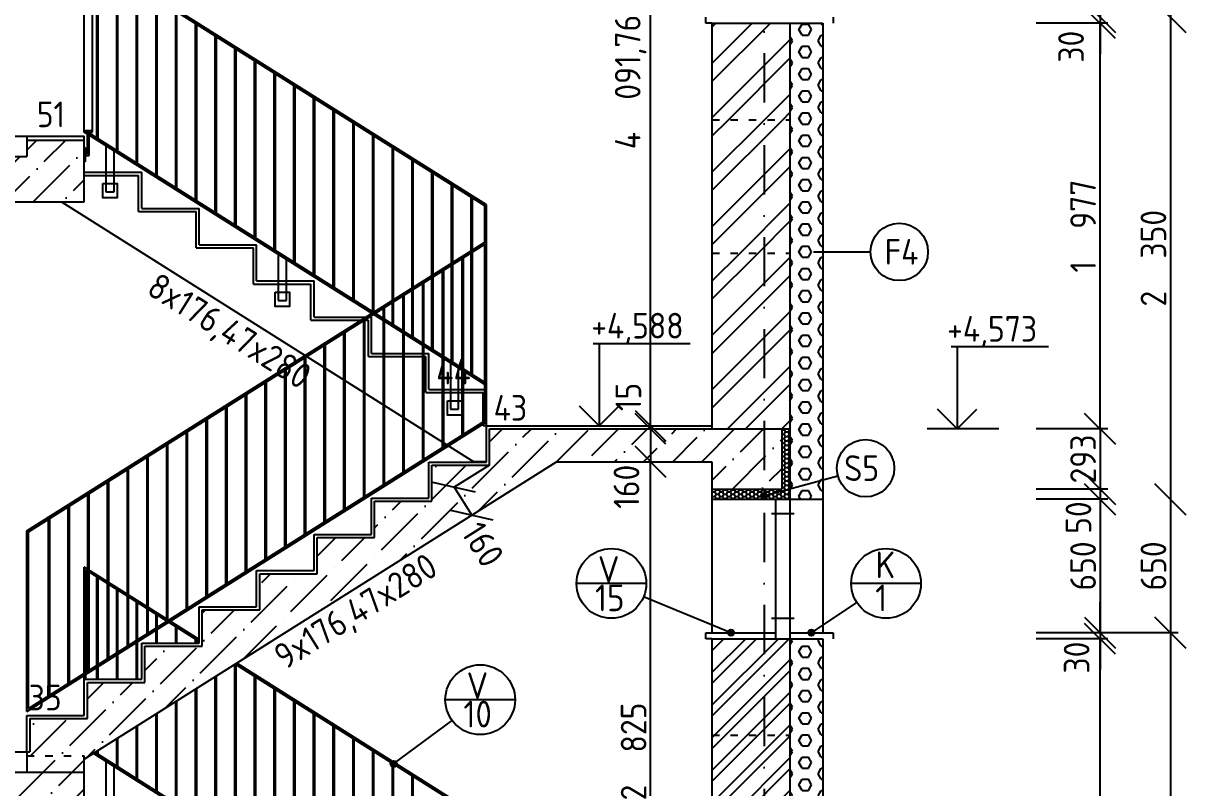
# Model space of a CAD drawing. Extents: x 3792242 to 5145247, y -1546315 to -1031918.
# Drawn here: x 3945978 to 3951645, y -1498936 to -1495210 of the extents above; entities that cross this region are included whole.
import ezdxf

# ---------------------------------------------------------------- set-up
doc = ezdxf.new("R2010")
doc.units = 0
doc.header["$MEASUREMENT"] = 0
doc.linetypes.add('ACAD_ISO03W100', pattern=[30, 12, -18])
doc.linetypes.add('BODKOCIARKOVANA_3', pattern=[5.6, 3, -1.3, 0, -1.3])
doc.layers.get('0').update_dxf_attribs({"linetype": 'CONTINUOUS'})
doc.layers.get('Defpoints').update_dxf_attribs({"color": 61, "linetype": 'CONTINUOUS'})
for name, color, linetype in [('KÓTY', 4, 'CONTINUOUS'), ('MÚRY', 1, 'CONTINUOUS'), ('OKNÁ', 143, 'CONTINUOUS'), ('osi', 253, 'CONTINUOUS'), ('POZEMOK', 7, 'CONTINUOUS'), ('TENKÁ', 7, 'CONTINUOUS'), ('ŠRAFY', 82, 'CONTINUOUS'), ('šrafy-múry', 8, 'CONTINUOUS')]:
    doc.layers.add(name, color=color, linetype=linetype)
doc.styles.add('STYLE1', font='isocp.shx')
doc.dimstyles.new('STANDARD-50', dxfattribs={"dimtxt": 125, "dimasz": 150, "dimexe": 10, "dimexo": 200, "dimgap": 20, "dimtad": 1, "dimdsep": 46, "dimlunit": 6, "dimtxsty": 'STYLE1', "dimblk1": 'OBLIQUE', "dimblk2": 'OBLIQUE', "dimsah": 1, "dimcen": 2.5, "dimse1": 1, "dimse2": 1, "dimadec": 0, "dimazin": 0, "dimtfac": 1, "dimtmove": 1, "dimatfit": 3, "dimldrblk": 'OBLIQUE', "dimfxl": 1, "dimtolj": 1, "dimtzin": 0, "dimarcsym": 0})
pattern_1 = [(45, (-32461.5, -394519.38), (-132.5825215, 132.5825215), []), (45, (-32373.11, -394519.38), (-132.5825215, 132.5825215), [])]
pattern_2 = [(45, (0, 7000), (53.0330086, 194.4543648), [250, -50, 0, -50])]
pattern_3 = [(0, (-512070, 16000), (0, 54.12658774), [31.25, -62.5]), (120, (-512070, 16000), (-46.875, -27.06329387), [31.25, -62.5]), (60, (-512038.75, 16000), (-46.875, 27.06329387), [31.25, -62.5])]

# ---------------------------------------------------------------- blocks, each defined once
blk = doc.blocks.new('_OBLIQUE')
at = {"color": 0, "linetype": 'ByBlock'}
blk.add_line((-0.5, -0.5), (0.5, 0.5), dxfattribs=at)
blk = doc.blocks.new('*D31782')
at = {"layer": 'Defpoints', "color": 0}
for p in [(3949035.5, -1497347), (3949335, -1497347), (3949335, -1500172)]:
    blk.add_point(p, dxfattribs=at)
at = {"layer": 'KÓTY', "color": 0, "lineweight": -2, "ltscale": 0.25}
blk.add_line((3949035.5, -1500172), (3949035.5, -1497347), dxfattribs=at)
at = {"layer": 'KÓTY', "color": 0, "linetype": 'ByBlock', "lineweight": -2, "xscale": 150, "yscale": 150, "zscale": 150}
for p, rotation in [((3949035.5, -1497347), 90), ((3949035.5, -1500172), 270)]:
    blk.add_blockref('_OBLIQUE', p, dxfattribs=dict(at, rotation=rotation))
at = {"layer": 'KÓTY', "color": 0, "insert": (3948953, -1498759.5), "char_height": 125, "attachment_point": 5, "rotation": 90, "style": 'STYLE1'}
blk.add_mtext('\\A1;2ﾠ825', dxfattribs=at)
blk = doc.blocks.new('*D31783')
at = {"layer": 'Defpoints', "color": 0}
for p in [(3949335, -1497187.035), (3949035.5, -1497347.035), (3949335, -1497347.035)]:
    blk.add_point(p, dxfattribs=at)
at = {"layer": 'KÓTY', "color": 0, "lineweight": -2, "ltscale": 0.25}
blk.add_line((3949035.5, -1497187.035), (3949035.5, -1497347.035), dxfattribs=at)
at = {"layer": 'KÓTY', "color": 0, "linetype": 'ByBlock', "lineweight": -2, "xscale": 150, "yscale": 150, "zscale": 150}
for p, rotation in [((3949035.5, -1497187.035), 90), ((3949035.5, -1497347.035), 270)]:
    blk.add_blockref('_OBLIQUE', p, dxfattribs=dict(at, rotation=rotation))
at = {"layer": 'KÓTY', "color": 0, "insert": (3948918, -1497469), "char_height": 125, "attachment_point": 5, "rotation": 90, "style": 'STYLE1'}
blk.add_mtext('\\A1;160', dxfattribs=at)
blk = doc.blocks.new('*D31784')
at = {"layer": 'Defpoints', "color": 0}
for p in [(3949035.5, -1497172.035), (3949335, -1497172.035), (3949335, -1497187.035)]:
    blk.add_point(p, dxfattribs=at)
at = {"layer": 'KÓTY', "color": 0, "lineweight": -2, "ltscale": 0.25}
for p, q in [((3949035.5, -1497172.035), (3949035.5, -1497022.035)), ((3949035.5, -1497187.035), (3949035.5, -1497172.035)), ((3949035.5, -1497187.035), (3949035.5, -1497337.035))]:
    blk.add_line(p, q, dxfattribs=at)
at = {"layer": 'KÓTY', "color": 0, "linetype": 'ByBlock', "lineweight": -2, "xscale": 150, "yscale": 150, "zscale": 150}
for p, rotation in [((3949035.5, -1497172.035), 270), ((3949035.5, -1497187.035), 90)]:
    blk.add_blockref('_OBLIQUE', p, dxfattribs=dict(at, rotation=rotation))
at = {"layer": 'KÓTY', "color": 0, "insert": (3948927.5, -1497031.5), "char_height": 125, "attachment_point": 5, "rotation": 90, "style": 'STYLE1'}
blk.add_mtext('\\A1;15', dxfattribs=at)
blk = doc.blocks.new('*D31786')
at = {"layer": 'Defpoints', "color": 0}
for p in [(3949035.5, -1493080.3), (3949335, -1493080.3), (3949335, -1497172)]:
    blk.add_point(p, dxfattribs=at)
at = {"layer": 'KÓTY', "color": 0, "lineweight": -2, "ltscale": 0.25}
blk.add_line((3949035.5, -1497172), (3949035.5, -1493080.3), dxfattribs=at)
at = {"layer": 'KÓTY', "color": 0, "linetype": 'ByBlock', "lineweight": -2, "xscale": 150, "yscale": 150, "zscale": 150}
for p, rotation in [((3949035.5, -1493080.3), 90), ((3949035.5, -1497172), 270)]:
    blk.add_blockref('_OBLIQUE', p, dxfattribs=dict(at, rotation=rotation))
at = {"layer": 'KÓTY', "color": 0, "insert": (3948938.7, -1495496.5), "char_height": 125, "attachment_point": 5, "rotation": 90, "style": 'STYLE1'}
blk.add_mtext('\\A1;4ﾠ091,76', dxfattribs=at)
blk = doc.blocks.new('*D49309')
at = {"layer": 'Defpoints', "color": 0}
for p in [(3949715, -1494530.3), (3949715, -1495180.3), (3951226.5, -1495180.3)]:
    blk.add_point(p, dxfattribs=at)
at = {"layer": 'KÓTY', "color": 0, "lineweight": -2, "ltscale": 0.25}
blk.add_line((3951226.5, -1494530.3), (3951226.5, -1495180.3), dxfattribs=at)
at = {"layer": 'KÓTY', "color": 0, "linetype": 'ByBlock', "lineweight": -2, "xscale": 150, "yscale": 150, "zscale": 150}
for p, rotation in [((3951226.5, -1494530.3), 90), ((3951226.5, -1495180.3), 270)]:
    blk.add_blockref('_OBLIQUE', p, dxfattribs=dict(at, rotation=rotation))
at = {"layer": 'KÓTY', "color": 0, "insert": (3951144, -1494855.3), "char_height": 125, "attachment_point": 5, "rotation": 90, "style": 'STYLE1'}
blk.add_mtext('\\A1;650', dxfattribs=at)
blk = doc.blocks.new('*D49310')
at = {"layer": 'Defpoints', "color": 0}
for p in [(3949715, -1495180.3), (3949715, -1495210.3), (3951226.5, -1495210.3)]:
    blk.add_point(p, dxfattribs=at)
at = {"layer": 'KÓTY', "color": 0, "lineweight": -2, "ltscale": 0.25}
for p, q in [((3951226.5, -1495180.3), (3951226.5, -1495030.3)), ((3951226.5, -1495180.3), (3951226.5, -1495210.3)), ((3951226.5, -1495210.3), (3951226.5, -1495360.3))]:
    blk.add_line(p, q, dxfattribs=at)
at = {"layer": 'KÓTY', "color": 0, "linetype": 'ByBlock', "lineweight": -2, "xscale": 150, "yscale": 150, "zscale": 150}
for p, rotation in [((3951226.5, -1495180.3), 270), ((3951226.5, -1495210.3), 90)]:
    blk.add_blockref('_OBLIQUE', p, dxfattribs=dict(at, rotation=rotation))
at = {"layer": 'KÓTY', "color": 0, "insert": (3951085.5, -1495324.5), "char_height": 125, "attachment_point": 5, "rotation": 90, "style": 'STYLE1'}
blk.add_mtext('\\A1;30', dxfattribs=at)
blk = doc.blocks.new('*D49313')
at = {"layer": 'Defpoints', "color": 0}
for p in [(3949675, -1497480.3), (3949715, -1497530.3), (3951226.5, -1497530.3)]:
    blk.add_point(p, dxfattribs=at)
at = {"layer": 'KÓTY', "color": 0, "lineweight": -2, "ltscale": 0.25}
blk.add_line((3951226.5, -1497480.3), (3951226.5, -1497530.3), dxfattribs=at)
at = {"layer": 'KÓTY', "color": 0, "linetype": 'ByBlock', "lineweight": -2, "xscale": 150, "yscale": 150, "zscale": 150}
for p, rotation in [((3951226.5, -1497480.3), 90), ((3951226.5, -1497530.3), 270)]:
    blk.add_blockref('_OBLIQUE', p, dxfattribs=dict(at, rotation=rotation))
at = {"layer": 'KÓTY', "color": 0, "insert": (3951121.5, -1497619.5), "char_height": 125, "attachment_point": 5, "rotation": 90, "style": 'STYLE1'}
blk.add_mtext('\\A1;50', dxfattribs=at)
blk = doc.blocks.new('*D49314')
at = {"layer": 'Defpoints', "color": 0}
for p in [(3949715, -1497530.3), (3949645, -1498180.3), (3951226.5, -1498180.3)]:
    blk.add_point(p, dxfattribs=at)
at = {"layer": 'KÓTY', "color": 0, "lineweight": -2, "ltscale": 0.25}
blk.add_line((3951226.5, -1497530.3), (3951226.5, -1498180.3), dxfattribs=at)
at = {"layer": 'KÓTY', "color": 0, "linetype": 'ByBlock', "lineweight": -2, "xscale": 150, "yscale": 150, "zscale": 150}
for p, rotation in [((3951226.5, -1497530.3), 90), ((3951226.5, -1498180.3), 270)]:
    blk.add_blockref('_OBLIQUE', p, dxfattribs=dict(at, rotation=rotation))
at = {"layer": 'KÓTY', "color": 0, "insert": (3951144, -1497855.3), "char_height": 125, "attachment_point": 5, "rotation": 90, "style": 'STYLE1'}
blk.add_mtext('\\A1;650', dxfattribs=at)
blk = doc.blocks.new('*D49315')
at = {"layer": 'Defpoints', "color": 0}
for p in [(3949645, -1498180.3), (3949645, -1498210.3), (3951226.5, -1498210.3)]:
    blk.add_point(p, dxfattribs=at)
at = {"layer": 'KÓTY', "color": 0, "lineweight": -2, "ltscale": 0.25}
for p, q in [((3951226.5, -1498180.3), (3951226.5, -1498030.3)), ((3951226.5, -1498180.3), (3951226.5, -1498210.3)), ((3951226.5, -1498210.3), (3951226.5, -1498360.3))]:
    blk.add_line(p, q, dxfattribs=at)
at = {"layer": 'KÓTY', "color": 0, "linetype": 'ByBlock', "lineweight": -2, "xscale": 150, "yscale": 150, "zscale": 150}
for p, rotation in [((3951226.5, -1498180.3), 270), ((3951226.5, -1498210.3), 90)]:
    blk.add_blockref('_OBLIQUE', p, dxfattribs=dict(at, rotation=rotation))
at = {"layer": 'KÓTY', "color": 0, "insert": (3951112.5, -1498301.5), "char_height": 125, "attachment_point": 5, "rotation": 90, "style": 'STYLE1'}
blk.add_mtext('\\A1;30', dxfattribs=at)
blk = doc.blocks.new('*D49323')
at = {"layer": 'Defpoints', "color": 0}
for p in [(3949875, -1494530.3), (3949875, -1495180.3), (3951569.5, -1495180.3)]:
    blk.add_point(p, dxfattribs=at)
at = {"layer": 'KÓTY', "color": 0, "lineweight": -2, "ltscale": 0.25}
blk.add_line((3951569.5, -1494530.3), (3951569.5, -1495180.3), dxfattribs=at)
at = {"layer": 'KÓTY', "color": 0, "linetype": 'ByBlock', "lineweight": -2, "xscale": 150, "yscale": 150, "zscale": 150}
for p, rotation in [((3951569.5, -1494530.3), 90), ((3951569.5, -1495180.3), 270)]:
    blk.add_blockref('_OBLIQUE', p, dxfattribs=dict(at, rotation=rotation))
at = {"layer": 'KÓTY', "color": 0, "insert": (3951487, -1494855.3), "char_height": 125, "attachment_point": 5, "rotation": 90, "style": 'STYLE1'}
blk.add_mtext('\\A1;650', dxfattribs=at)
blk = doc.blocks.new('*D49324')
at = {"layer": 'Defpoints', "color": 0}
for p in [(3949875, -1495180.3), (3949875, -1497530.3), (3951569.5, -1497530.3)]:
    blk.add_point(p, dxfattribs=at)
at = {"layer": 'KÓTY', "color": 0, "lineweight": -2, "ltscale": 0.25}
blk.add_line((3951569.5, -1495180.3), (3951569.5, -1497530.3), dxfattribs=at)
at = {"layer": 'KÓTY', "color": 0, "linetype": 'ByBlock', "lineweight": -2, "xscale": 150, "yscale": 150, "zscale": 150}
for p, rotation in [((3951569.5, -1495180.3), 90), ((3951569.5, -1497530.3), 270)]:
    blk.add_blockref('_OBLIQUE', p, dxfattribs=dict(at, rotation=rotation))
at = {"layer": 'KÓTY', "color": 0, "insert": (3951487, -1496355.3), "char_height": 125, "attachment_point": 5, "rotation": 90, "style": 'STYLE1'}
blk.add_mtext('\\A1;2ﾠ350', dxfattribs=at)
blk = doc.blocks.new('*D49325')
at = {"layer": 'Defpoints', "color": 0}
for p in [(3949875, -1497530.3), (3949875, -1498180.3), (3951569.5, -1498180.3)]:
    blk.add_point(p, dxfattribs=at)
at = {"layer": 'KÓTY', "color": 0, "lineweight": -2, "ltscale": 0.25}
blk.add_line((3951569.5, -1497530.3), (3951569.5, -1498180.3), dxfattribs=at)
at = {"layer": 'KÓTY', "color": 0, "linetype": 'ByBlock', "lineweight": -2, "xscale": 150, "yscale": 150, "zscale": 150}
for p, rotation in [((3951569.5, -1497530.3), 90), ((3951569.5, -1498180.3), 270)]:
    blk.add_blockref('_OBLIQUE', p, dxfattribs=dict(at, rotation=rotation))
at = {"layer": 'KÓTY', "color": 0, "insert": (3951487, -1497855.3), "char_height": 125, "attachment_point": 5, "rotation": 90, "style": 'STYLE1'}
blk.add_mtext('\\A1;650', dxfattribs=at)
blk = doc.blocks.new('*D49326')
at = {"layer": 'Defpoints', "color": 0}
for p in [(3949875, -1498180.3), (3949875, -1500530.3), (3951569.5, -1500530.3)]:
    blk.add_point(p, dxfattribs=at)
at = {"layer": 'KÓTY', "color": 0, "lineweight": -2, "ltscale": 0.25}
blk.add_line((3951569.5, -1498180.3), (3951569.5, -1500530.3), dxfattribs=at)
at = {"layer": 'KÓTY', "color": 0, "linetype": 'ByBlock', "lineweight": -2, "xscale": 150, "yscale": 150, "zscale": 150}
for p, rotation in [((3951569.5, -1498180.3), 90), ((3951569.5, -1500530.3), 270)]:
    blk.add_blockref('_OBLIQUE', p, dxfattribs=dict(at, rotation=rotation))
at = {"layer": 'KÓTY', "color": 0, "insert": (3951487, -1499355.3), "char_height": 125, "attachment_point": 5, "rotation": 90, "style": 'STYLE1'}
blk.add_mtext('\\A1;2ﾠ350', dxfattribs=at)
blk = doc.blocks.new('*D49329')
at = {"layer": 'Defpoints', "color": 0}
for p in [(3951226.5, -1497187.3), (3951226.5, -1497480.3), (3951226.5, -1497480.3)]:
    blk.add_point(p, dxfattribs=at)
at = {"layer": 'KÓTY', "color": 0, "lineweight": -2, "ltscale": 0.25}
blk.add_line((3951226.5, -1497187.3), (3951226.5, -1497480.3), dxfattribs=at)
at = {"layer": 'KÓTY', "color": 0, "linetype": 'ByBlock', "lineweight": -2, "xscale": 150, "yscale": 150, "zscale": 150}
for p, rotation in [((3951226.5, -1497187.3), 90), ((3951226.5, -1497480.3), 270)]:
    blk.add_blockref('_OBLIQUE', p, dxfattribs=dict(at, rotation=rotation))
at = {"layer": 'KÓTY', "color": 0, "insert": (3951144, -1497333.8), "char_height": 125, "attachment_point": 5, "rotation": 90, "style": 'STYLE1'}
blk.add_mtext('\\A1;293', dxfattribs=at)
blk = doc.blocks.new('*D49331')
at = {"layer": 'Defpoints', "color": 0}
for p in [(3951226.5, -1495210.3), (3951226.5, -1495210.3), (3951226.5, -1497187.3)]:
    blk.add_point(p, dxfattribs=at)
at = {"layer": 'KÓTY', "color": 0, "lineweight": -2, "ltscale": 0.25}
blk.add_line((3951226.5, -1497187.3), (3951226.5, -1495210.3), dxfattribs=at)
at = {"layer": 'KÓTY', "color": 0, "linetype": 'ByBlock', "lineweight": -2, "xscale": 150, "yscale": 150, "zscale": 150}
for p, rotation in [((3951226.5, -1495210.3), 90), ((3951226.5, -1497187.3), 270)]:
    blk.add_blockref('_OBLIQUE', p, dxfattribs=dict(at, rotation=rotation))
at = {"layer": 'KÓTY', "color": 0, "insert": (3951144, -1496198.8), "char_height": 125, "attachment_point": 5, "rotation": 90, "style": 'STYLE1'}
blk.add_mtext('\\A1;1ﾠ977', dxfattribs=at)
blk = doc.blocks.new('*D49337')
at = {"layer": 'Defpoints', "color": 0}
for p in [(3951226.5, -1498210.3), (3951226.5, -1498210.3), (3951226.5, -1500187.3)]:
    blk.add_point(p, dxfattribs=at)
at = {"layer": 'KÓTY', "color": 0, "lineweight": -2, "ltscale": 0.25}
blk.add_line((3951226.5, -1500187.3), (3951226.5, -1498210.3), dxfattribs=at)
at = {"layer": 'KÓTY', "color": 0, "linetype": 'ByBlock', "lineweight": -2, "xscale": 150, "yscale": 150, "zscale": 150}
for p, rotation in [((3951226.5, -1498210.3), 90), ((3951226.5, -1500187.3), 270)]:
    blk.add_blockref('_OBLIQUE', p, dxfattribs=dict(at, rotation=rotation))
at = {"layer": 'KÓTY', "color": 0, "insert": (3951144, -1499198.8), "char_height": 125, "attachment_point": 5, "rotation": 90, "style": 'STYLE1'}
blk.add_mtext('\\A1;1ﾠ977', dxfattribs=at)

msp = doc.modelspace()

# ---------------------------------------------------------------- hatches: boundary and pattern name
at = {"layer": 'POZEMOK', "ltscale": 0.15}
h = msp.add_hatch(color=8, dxfattribs=at)
h.dxf.hatch_style = 1
h.paths.add_polyline_path([(3946315, -1495732.27), (3946275, -1495732.27), (3946275, -1495740.27), (3946287.693, -1495740.27), (3946315, -1495740.27)])
at = {"layer": 'TENKÁ'}
h = msp.add_hatch(color=256, dxfattribs=at)
h.dxf.hatch_style = 1
h.paths.add_polyline_path([(3949588.5, -1497498.676, 2.41421356), (3949603.5, -1497513.676, 0.41421356)])
h = msp.add_hatch(color=256, dxfattribs=at)
h.dxf.hatch_style = 1
h.paths.add_polyline_path([(3949427, -1498165.27, -2.41421356), (3949412, -1498180.27, -0.41421356)])
h = msp.add_hatch(color=256, dxfattribs=at)
h.dxf.hatch_style = 1
h.paths.add_polyline_path([(3949820, -1498165.27, -2.41421356), (3949805, -1498180.27, -0.41421356)])
h = msp.add_hatch(color=256, dxfattribs=at)
h.dxf.hatch_style = 1
h.paths.add_polyline_path([(3947783, -1498805.147, -2.41421356), (3947768, -1498820.147, -0.41421356)])
at = {"layer": 'ŠRAFY'}
h = msp.add_hatch(dxfattribs=at)
h.set_pattern_fill('ANSI32', color=256, scale=500)
h.set_pattern_definition(pattern_1)
h.paths.add_polyline_path([(3949715, -1495210.27), (3949335, -1495210.27), (3949335, -1495680.27), (3949715, -1495680.27)])
h = msp.add_hatch(dxfattribs=at)
h.set_pattern_fill('HEX', color=256, scale=250)
h.set_pattern_definition(pattern_3)
h.paths.add_polyline_path([(3949875, -1497530.27), (3949875, -1495210.27), (3949715, -1495210.27), (3949715, -1497530.27)])
h = msp.add_hatch(dxfattribs=at)
h.set_pattern_fill('ANSI32', color=256, scale=500)
h.set_pattern_definition(pattern_1)
h.paths.add_polyline_path([(3949715, -1495680.27), (3949335, -1495680.27), (3949335, -1496330.27), (3949715, -1496330.27)])
h = msp.add_hatch(dxfattribs=at)
h.set_pattern_fill('ANSI32', color=256, scale=500)
h.set_pattern_definition(pattern_1)
h.paths.add_polyline_path([(3949715, -1496330.27), (3949335, -1496330.27), (3949335, -1497172.035), (3949335, -1497187.035), (3949715, -1497187.035)])
h = msp.add_hatch(dxfattribs=at)
h.set_pattern_fill('HONEY', color=256, scale=100, angle=180)
h.set_pattern_definition([(0, (-493794, 5850), (18.75, 10.825317547), [12.5, -25]), (120, (-493794, 5850), (-18.75, 10.825317547), [12.5, -25]), (60, (-493794, 5850), (1e-14, 21.650635095), [-25, 12.5])])
h.paths.add_polyline_path([(3949335, -1497530.27), (3949715, -1497530.27), (3949715, -1497187.035), (3949675, -1497187.035), (3949675, -1497480.27), (3949335, -1497480.27)])
h = msp.add_hatch(dxfattribs=at)
h.set_pattern_fill('ANSI32', color=256, scale=300)
h.paths.add_polyline_path([(3949645, -1498210.27), (3949335, -1498210.27), (3949335, -1498680.27), (3949715, -1498680.27), (3949715, -1498210.27)])
h = msp.add_hatch(dxfattribs=at)
h.set_pattern_fill('HEX', color=256, scale=250)
h.set_pattern_definition(pattern_3)
h.paths.add_polyline_path([(3949875, -1500530.27), (3949875, -1498210.27), (3949715, -1498210.27), (3949715, -1500530.27)])
h = msp.add_hatch(dxfattribs=at)
h.set_pattern_fill('ANSI32', color=256, scale=300)
h.paths.add_polyline_path([(3949715, -1499330.27), (3949715, -1498680.27), (3949335, -1498680.27), (3949335, -1499330.27)])
at = {"layer": 'šrafy-múry'}
h = msp.add_hatch(dxfattribs=at)
h.set_pattern_fill('ANSI36', color=253, scale=800)
h.set_pattern_definition(pattern_2)
h.paths.add_polyline_path([(3936415, -1496330.27), (3936415, -1496080.27), (3940635, -1496080.27), (3940750, -1496080.27), (3941750, -1496080.27), (3941865, -1496080.27), (3944165, -1496080.27), (3944330, -1496080.27), (3946275, -1496080.27), (3946275, -1495780.27), (3945995, -1495780.27), (3945995, -1495860.27), (3936075, -1495860.27), (3936075, -1496330.27)])
h = msp.add_hatch(dxfattribs=at)
h.set_pattern_fill('ANSI36', color=253, scale=800)
h.set_pattern_definition(pattern_2)
h.paths.add_polyline_path([(3949675, -1497187.035), (3949335, -1497187.035), (3948250, -1497187.035), (3948250, -1497363.506), (3947970, -1497363.506), (3947970, -1497539.976), (3947690, -1497539.976), (3947690, -1497716.447), (3947410, -1497716.447), (3947410, -1497892.917), (3947130, -1497892.917), (3947130, -1498069.388), (3946850, -1498069.388), (3946850, -1498245.859), (3946570, -1498245.859), (3946570, -1498422.329), (3946290, -1498422.329), (3946290, -1498598.8), (3946010, -1498598.8), (3946010, -1498760.27), (3945995, -1498760.27), (3945995, -1498780.27), (3946275, -1498780.27), (3946275, -1498797.38), (3948576.214, -1497347.035), (3949335, -1497347.035), (3949335, -1497480.27), (3949675, -1497480.27)])
h = msp.add_hatch(dxfattribs=at)
h.set_pattern_fill('ANSI36', color=253, scale=800)
h.set_pattern_definition(pattern_2)
h.paths.add_polyline_path([(3945995, -1498780.27), (3945995, -1498860.27), (3946275, -1498860.27), (3946275, -1498797.38), (3946275, -1498780.27)])
h = msp.add_hatch(dxfattribs=at)
h.set_pattern_fill('ANSI36', color=253, scale=800)
h.set_pattern_definition(pattern_2)
h.paths.add_polyline_path([(3946163.853, -1499080.27), (3946275, -1499080.27), (3946275, -1498951.741), (3946275, -1498936.741), (3946275, -1498860.27), (3945995, -1498860.27), (3944280, -1498860.27), (3944165, -1498860.27), (3943012.5, -1498860.27), (3941865, -1498860.27), (3941750, -1498860.27), (3940750, -1498860.27), (3940635, -1498860.27), (3936415, -1498860.27), (3936075, -1498860.27), (3936075, -1499330.27), (3936415, -1499330.27), (3936415, -1499080.27), (3940635, -1499080.27), (3940750, -1499080.27), (3941750, -1499080.27), (3941865, -1499080.27), (3944165, -1499080.27), (3944280, -1499080.27), (3944330, -1499080.27), (3945835, -1499080.27)])

# ---------------------------------------------------------------- linework, layer by layer
at = {"layer": 'KÓTY', "ltscale": 0.25}
for p, q in [((3951264.5, -1495210.27), (3950914.5, -1495210.27)), ((3950733.5, -1497187.035), (3950383.5, -1497187.035)), ((3951264.5, -1497187.035), (3950914.5, -1497187.035)), ((3951264.5, -1497480.27), (3950914.5, -1497480.27)), ((3951264.5, -1497530.27), (3950914.5, -1497530.27)), ((3951264.5, -1498180.27), (3950914.5, -1498180.27)), ((3951607.5, -1498180.27), (3951257.5, -1498180.27)), ((3951264.5, -1498210.27), (3950914.5, -1498210.27))]:
    msp.add_line(p, q, dxfattribs=at)
at = {"layer": 'KÓTY'}
for p, q in [((3948250, -1497363.506), (3948078.275, -1497471.736)), ((3948078.275, -1497471.736), (3948163.585, -1497607.095))]:
    msp.add_line(p, q, dxfattribs=at)
at = {"layer": 'MÚRY'}
for p, q in [((3949335, -1495210.27), (3949335, -1497172.035)), ((3949335, -1495210.27), (3949875, -1495210.27)), ((3949875, -1495210.27), (3949875, -1497530.27)), ((3944330, -1495760.27), (3946275, -1495760.27)), ((3946275, -1496080.27), (3946275, -1495760.27)), ((3944330, -1496080.27), (3946275, -1496080.27)), ((3948235, -1497172.035), (3949335, -1497172.035)), ((3948235, -1497172.035), (3949335, -1497172.035)), ((3948235, -1497348.506), (3948235, -1497172.035)), ((3946275, -1498797.38), (3948576.214, -1497347.035)), ((3947955, -1497348.506), (3948235, -1497348.506)), ((3947955, -1497524.976), (3947955, -1497348.506)), ((3948576.214, -1497347.035), (3949335, -1497347.035)), ((3949335, -1497347.035), (3949335, -1497530.27)), ((3947675, -1497701.447), (3947675, -1497524.976)), ((3947675, -1497524.976), (3947955, -1497524.976)), ((3949335, -1497530.27), (3949875, -1497530.27)), ((3947395, -1497701.447), (3947675, -1497701.447)), ((3947395, -1497877.917), (3947395, -1497701.447)), ((3947115, -1498054.388), (3947115, -1497877.917)), ((3947115, -1497877.917), (3947395, -1497877.917)), ((3946835, -1498230.859), (3946835, -1498054.388)), ((3946835, -1498054.388), (3947115, -1498054.388)), ((3946555, -1498407.329), (3946555, -1498230.859)), ((3946555, -1498230.859), (3946835, -1498230.859)), ((3949335, -1498210.27), (3949335, -1500172.035)), ((3949335, -1498210.27), (3949875, -1498210.27)), ((3949875, -1498210.27), (3949875, -1500530.27)), ((3946275, -1498583.8), (3946275, -1498407.329)), ((3946275, -1498407.329), (3946555, -1498407.329)), ((3945995, -1498760.27), (3945995, -1498583.8)), ((3945995, -1498583.8), (3946275, -1498583.8)), ((3944330, -1498760.27), (3945995, -1498760.27)), ((3946275, -1499080.27), (3946275, -1498797.38))]:
    msp.add_line(p, q, dxfattribs=at)
at = {"layer": 'OKNÁ', "ltscale": 0.25}
for p, q in [((3949830.5, -1496324.481), (3950107.861, -1496324.481)), ((3949588.5, -1497513.676), (3949948.433, -1497415.512)), ((3949645, -1497530.27), (3949645, -1498210.27)), ((3949715, -1497530.27), (3949715, -1498210.27)), ((3949625, -1497600.27), (3949735, -1497600.27)), ((3949625, -1498110.27), (3949735, -1498110.27))]:
    msp.add_line(p, q, dxfattribs=at)
for centre in [(3950247.861, -1496324.481), (3950083.5, -1497378.676)]:
    msp.add_circle(centre, 140, dxfattribs=at)
at = {"layer": 'osi', "linetype": 'BODKOCIARKOVANA_3', "ltscale": 80}
msp.add_line((3949590, -1485946), (3949590, -1508356), dxfattribs=at)
at = {"layer": 'POZEMOK', "color": 8, "ltscale": 0.15}
for p, q in [((3946275, -1495740.27), (3946275, -1494860.27)), ((3946275, -1495740.27), (3946275, -1494860.27)), ((3946315, -1495740.27), (3946315, -1494860.27)), ((3948235, -1496095.564), (3946315, -1494885.48)), ((3948227, -1496099.979), (3946315, -1494894.937)), ((3946337, -1495769.89), (3946337, -1494908.802)), ((3946343, -1495773.671), (3946343, -1494912.584)), ((3946433, -1495830.394), (3946433, -1494969.306)), ((3946439, -1495834.175), (3946439, -1494973.088)), ((3946529, -1495890.898), (3946529, -1495029.811)), ((3946535, -1495894.68), (3946535, -1495033.592)), ((3946625, -1495951.402), (3946625, -1495090.315)), ((3946631, -1495955.184), (3946631, -1495094.096)), ((3946721, -1496011.906), (3946721, -1495150.819)), ((3946727, -1496015.688), (3946727, -1495154.601)), ((3946817, -1496072.411), (3946817, -1495211.323)), ((3946823, -1496076.192), (3946823, -1495215.105)), ((3946913, -1496132.915), (3946913, -1495271.827)), ((3946919, -1496136.696), (3946919, -1495275.609)), ((3947009, -1496193.419), (3947009, -1495332.332)), ((3947015, -1496197.201), (3947015, -1495336.113)), ((3947105, -1496253.923), (3947105, -1495392.836)), ((3947111, -1496257.705), (3947111, -1495396.617)), ((3947201, -1496314.427), (3947201, -1495453.34)), ((3947207, -1496318.209), (3947207, -1495457.122)), ((3947297, -1496374.932), (3947297, -1495513.844)), ((3947303, -1496378.713), (3947303, -1495517.626)), ((3947393, -1496435.436), (3947393, -1495574.348)), ((3947399, -1496439.217), (3947399, -1495578.13)), ((3947489, -1496495.94), (3947489, -1495634.853)), ((3947495, -1496499.722), (3947495, -1495638.634)), ((3946275, -1495732.27), (3946315, -1495732.27)), ((3946275, -1495740.27), (3946315, -1495740.27)), ((3946291, -1495750.354), (3946275, -1495740.27)), ((3946291, -1495740.898), (3946283, -1495735.856)), ((3946291, -1495846.27), (3946291, -1495740.27)), ((3946299, -1495854.27), (3946299, -1495740.27)), ((3948227, -1496961.066), (3946299, -1495745.94)), ((3947585, -1496556.444), (3947585, -1495695.357)), ((3947591, -1496560.226), (3947591, -1495699.138)), ((3948227, -1496970.522), (3946299, -1495755.396)), ((3947681, -1496616.948), (3947681, -1495755.861)), ((3947687, -1496620.73), (3947687, -1495759.643)), ((3946275, -1495815.27), (3946280, -1495815.27)), ((3946280, -1495815.27), (3946280, -1495885.27)), ((3946280, -1495846.27), (3946291, -1495846.27)), ((3946280, -1495854.27), (3946299, -1495854.27)), ((3946380, -1495806.447), (3946380, -1496031.741)), ((3946420, -1496031.741), (3946420, -1495831.657)), ((3947777, -1496677.453), (3947777, -1495816.365)), ((3947783, -1496681.234), (3947783, -1495820.147)), ((3946280, -1495885.27), (3946275, -1495885.27)), ((3947873, -1496737.957), (3947873, -1495876.869)), ((3947879, -1496741.738), (3947879, -1495880.651)), ((3947969, -1496798.461), (3947969, -1495937.374)), ((3947975, -1496802.243), (3947975, -1495941.155)), ((3948065, -1496858.965), (3948065, -1495997.878)), ((3948071, -1496862.747), (3948071, -1496001.659)), ((3946380, -1496031.741), (3946420, -1496031.741)), ((3948161, -1496919.469), (3948161, -1496058.382)), ((3948167, -1496923.251), (3948167, -1496062.164)), ((3948227, -1496277.077), (3948227, -1496099.979)), ((3948235, -1497152.035), (3948235, -1496095.564)), ((3945995, -1497683.8), (3948235, -1496272.035)), ((3946003, -1497688.214), (3948227, -1496286.533)), ((3948227, -1497147.621), (3948227, -1496286.533)), ((3947220, -1496335.859), (3947220, -1496561.153)), ((3947260, -1496561.153), (3947260, -1496361.069)), ((3948117, -1497216.948), (3948117, -1496355.861)), ((3948123, -1497213.167), (3948123, -1496352.08)), ((3948021, -1497277.453), (3948021, -1496416.365)), ((3948027, -1497273.671), (3948027, -1496412.584)), ((3947925, -1497337.957), (3947925, -1496476.869)), ((3947931, -1497334.175), (3947931, -1496473.088)), ((3947829, -1497398.461), (3947829, -1496537.374)), ((3947835, -1497394.68), (3947835, -1496533.592)), ((3947220, -1496561.153), (3947260, -1496561.153)), ((3947733, -1497458.965), (3947733, -1496597.878)), ((3947739, -1497455.184), (3947739, -1496594.096)), ((3947643, -1497515.688), (3947643, -1496654.601)), ((3947637, -1497519.469), (3947637, -1496658.382)), ((3947541, -1497579.974), (3947541, -1496718.886)), ((3947547, -1497576.192), (3947547, -1496715.105)), ((3947445, -1497640.478), (3947445, -1496779.39)), ((3947451, -1497636.696), (3947451, -1496775.609)), ((3947349, -1497700.982), (3947349, -1496839.895)), ((3947355, -1497697.201), (3947355, -1496836.113)), ((3948060, -1496865.27), (3948060, -1497090.564)), ((3947253, -1497761.486), (3947253, -1496900.399)), ((3947259, -1497757.705), (3947259, -1496896.617)), ((3948100, -1497090.564), (3948100, -1496890.48)), ((3947157, -1497821.99), (3947157, -1496960.903)), ((3947163, -1497818.209), (3947163, -1496957.122)), ((3947061, -1497882.495), (3947061, -1497021.407)), ((3947067, -1497878.713), (3947067, -1497017.626)), ((3946965, -1497942.999), (3946965, -1497081.911)), ((3946971, -1497939.217), (3946971, -1497078.13)), ((3948060, -1497090.564), (3948100, -1497090.564)), ((3945995, -1498563.8), (3948235, -1497152.035)), ((3946003, -1498549.301), (3948227, -1497147.621)), ((3946869, -1498003.503), (3946869, -1497142.416)), ((3946875, -1497999.722), (3946875, -1497138.634)), ((3946773, -1498064.007), (3946773, -1497202.92)), ((3946779, -1498060.226), (3946779, -1497199.138)), ((3946677, -1498124.511), (3946677, -1497263.424)), ((3946683, -1498120.73), (3946683, -1497259.643)), ((3946581, -1498185.016), (3946581, -1497323.928)), ((3946587, -1498181.234), (3946587, -1497320.147)), ((3946485, -1498245.52), (3946485, -1497384.432)), ((3946491, -1498241.738), (3946491, -1497380.651)), ((3946389, -1498306.024), (3946389, -1497444.937)), ((3946395, -1498302.243), (3946395, -1497441.155)), ((3946299, -1498362.747), (3946299, -1497501.659)), ((3946293, -1498366.528), (3946293, -1497505.441)), ((3946197, -1498427.032), (3946197, -1497565.945)), ((3946203, -1498423.251), (3946203, -1497562.164)), ((3946101, -1498487.537), (3946101, -1497626.449)), ((3946107, -1498483.755), (3946107, -1497622.668)), ((3945995, -1498563.8), (3945995, -1497683.8)), ((3946003, -1498549.301), (3946003, -1497688.214)), ((3946275, -1498407.329), (3946275, -1497860.27)), ((3946835, -1498213.211), (3946275, -1497860.27)), ((3946283, -1498407.329), (3946283, -1497874.769)), ((3946835, -1498222.668), (3946283, -1497874.769)), ((3946337, -1498407.329), (3946337, -1497908.802)), ((3946343, -1498407.329), (3946343, -1497912.584)), ((3946433, -1498407.329), (3946433, -1497969.306)), ((3946439, -1498407.329), (3946439, -1497973.088)), ((3946529, -1498407.329), (3946529, -1498029.811)), ((3946535, -1498407.329), (3946535, -1498033.592)), ((3946625, -1498230.859), (3946625, -1498090.315)), ((3946631, -1498230.859), (3946631, -1498094.096)), ((3946721, -1498230.859), (3946721, -1498150.819)), ((3946727, -1498230.859), (3946727, -1498154.601)), ((3946817, -1498230.859), (3946817, -1498211.323)), ((3946823, -1498230.859), (3946823, -1498215.105)), ((3947009, -1499193.419), (3947009, -1498334.775)), ((3948227, -1499099.979), (3947010.938, -1498333.553)), ((3947015, -1499197.201), (3947015, -1498336.113)), ((3948235, -1499095.564), (3947018.44, -1498328.825)), ((3946913, -1499132.915), (3946913, -1498395.279)), ((3946919, -1499136.696), (3946919, -1498391.497)), ((3947105, -1499253.923), (3947105, -1498392.836)), ((3947111, -1499257.705), (3947111, -1498396.617)), ((3946817, -1499072.411), (3946817, -1498455.783)), ((3946823, -1499076.192), (3946823, -1498452.002)), ((3947201, -1499314.427), (3947201, -1498453.34)), ((3947207, -1499318.209), (3947207, -1498457.122)), ((3946721, -1499011.906), (3946721, -1498516.287)), ((3946727, -1499015.688), (3946727, -1498512.506)), ((3947297, -1499374.932), (3947297, -1498513.844)), ((3947303, -1499378.713), (3947303, -1498517.626)), ((3946625, -1498951.402), (3946625, -1498576.792)), ((3946631, -1498955.184), (3946631, -1498573.01)), ((3947393, -1499435.436), (3947393, -1498574.348)), ((3947399, -1499439.217), (3947399, -1498578.13)), ((3946529, -1498890.898), (3946529, -1498637.296)), ((3946535, -1498894.68), (3946535, -1498633.514)), ((3947489, -1499495.94), (3947489, -1498634.853)), ((3946439, -1498834.175), (3946439, -1498694.018)), ((3947495, -1499499.722), (3947495, -1498638.634)), ((3946433, -1498830.394), (3946433, -1498697.8)), ((3947585, -1499556.444), (3947585, -1498695.357)), ((3947591, -1499560.226), (3947591, -1498699.138)), ((3948235, -1499975.564), (3946320.307, -1498768.825)), ((3948227, -1499961.066), (3946327.809, -1498764.097)), ((3946337, -1498769.89), (3946337, -1498758.304)), ((3946343, -1498773.671), (3946343, -1498754.523)), ((3946380, -1498806.447), (3946380, -1499031.741)), ((3947681, -1499616.948), (3947681, -1498755.861)), ((3947687, -1499620.73), (3947687, -1498759.643)), ((3946420, -1499031.741), (3946420, -1498831.657)), ((3947777, -1499677.453), (3947777, -1498816.365)), ((3947783, -1499681.234), (3947783, -1498820.147)), ((3947873, -1499737.957), (3947873, -1498876.869)), ((3947879, -1499741.738), (3947879, -1498880.651))]:
    msp.add_line(p, q, dxfattribs=at)
for points in [[(3946365, -1495991.741), (3946435, -1495991.741), (3946435, -1496061.741), (3946365, -1496061.741)], [(3947205, -1496521.153), (3947275, -1496521.153), (3947275, -1496591.153), (3947205, -1496591.153)], [(3948045, -1497050.564), (3948115, -1497050.564), (3948115, -1497120.564), (3948045, -1497120.564)]]:
    msp.add_lwpolyline(points, close=True, dxfattribs=at)
at = {"layer": 'TENKÁ'}
for p, q in [((3949305, -1495210.27), (3949305, -1495180.27)), ((3949925, -1495180.27), (3949925, -1495210.27)), ((3949335, -1495210.27), (3949305, -1495210.27)), ((3949715, -1495210.27), (3949715, -1497530.27)), ((3945995, -1495760.27), (3945995, -1495860.27)), ((3945995, -1495760.27), (3945995, -1495860.27)), ((3945995, -1495780.27), (3946275, -1495780.27)), ((3936035, -1495860.27), (3945995, -1495860.27)), ((3946275, -1495936.741), (3946555, -1495936.741)), ((3946275, -1495951.741), (3946540, -1495951.741)), ((3946540, -1496128.211), (3946540, -1495951.741)), ((3946555, -1496113.211), (3946555, -1495936.741)), ((3946163.853, -1496080.27), (3948173.786, -1497347.035)), ((3946540, -1496128.211), (3946820, -1496128.211)), ((3946555, -1496113.211), (3946835, -1496113.211)), ((3946820, -1496304.682), (3946820, -1496128.211)), ((3946835, -1496289.682), (3946835, -1496113.211)), ((3946820, -1496304.682), (3947100, -1496304.682)), ((3946835, -1496289.682), (3947115, -1496289.682)), ((3947100, -1496481.153), (3947100, -1496304.682)), ((3947115, -1496466.153), (3947115, -1496289.682)), ((3947100, -1496481.153), (3947380, -1496481.153)), ((3947115, -1496466.153), (3947395, -1496466.153)), ((3947380, -1496657.623), (3947380, -1496481.153)), ((3947395, -1496642.623), (3947395, -1496466.153)), ((3947395, -1496642.623), (3947675, -1496642.623)), ((3947675, -1496819.094), (3947675, -1496642.623)), ((3947380, -1496657.623), (3947660, -1496657.623)), ((3947660, -1496834.094), (3947660, -1496657.623)), ((3947675, -1496819.094), (3947955, -1496819.094)), ((3947955, -1496995.564), (3947955, -1496819.094)), ((3947660, -1496834.094), (3947940, -1496834.094)), ((3947940, -1497010.564), (3947940, -1496834.094)), ((3947940, -1497010.564), (3948220, -1497010.564)), ((3947955, -1496995.564), (3948235, -1496995.564)), ((3948220, -1497172.035), (3948220, -1497010.564)), ((3948235, -1497172.035), (3948235, -1496995.564)), ((3948235, -1497172.035), (3948220, -1497172.035)), ((3948250, -1497363.506), (3948250, -1497187.035)), ((3948250, -1497187.035), (3949335, -1497187.035)), ((3949335, -1497172.035), (3949335, -1497187.035)), ((3949335, -1497187.035), (3949715, -1497187.035)), ((3949675, -1497187.035), (3949675, -1497480.27)), ((3947970, -1497539.976), (3947970, -1497363.506)), ((3947970, -1497363.506), (3948250, -1497363.506)), ((3948235, -1497347.035), (3948173.786, -1497347.035)), ((3949335, -1497480.27), (3949675, -1497480.27)), ((3947690, -1497716.447), (3947690, -1497539.976)), ((3947690, -1497539.976), (3947970, -1497539.976)), ((3949335, -1497530.27), (3949335, -1498180.27)), ((3949875, -1497530.27), (3949875, -1498180.27)), ((3947410, -1497716.447), (3947690, -1497716.447)), ((3947410, -1497892.917), (3947410, -1497716.447)), ((3947130, -1498069.388), (3947130, -1497892.917)), ((3947130, -1497892.917), (3947410, -1497892.917)), ((3949427, -1498180.27), (3949001.69, -1498005.106)), ((3946850, -1498245.859), (3946850, -1498069.388)), ((3946850, -1498069.388), (3947130, -1498069.388)), ((3949820, -1498180.27), (3950041.565, -1498034.018)), ((3949305, -1498180.27), (3949645, -1498180.27)), ((3949305, -1498210.27), (3949305, -1498180.27)), ((3949715, -1498180.27), (3949925, -1498180.27)), ((3949925, -1498180.27), (3949925, -1498210.27)), ((3949335, -1498210.27), (3949305, -1498210.27)), ((3949715, -1498210.27), (3949715, -1500530.27)), ((3946570, -1498422.329), (3946570, -1498245.859)), ((3946570, -1498245.859), (3946850, -1498245.859)), ((3946290, -1498422.329), (3946570, -1498422.329)), ((3946290, -1498598.8), (3946290, -1498422.329)), ((3946010, -1498598.8), (3946290, -1498598.8)), ((3946010, -1498598.8), (3946010, -1498760.27)), ((3947783, -1498820.147), (3948068.495, -1498608.235)), ((3945995, -1498760.27), (3945995, -1498860.27)), ((3945995, -1498760.27), (3945995, -1498860.27)), ((3945995, -1498760.27), (3946010, -1498760.27)), ((3946275, -1498797.38), (3946275, -1498780.27)), ((3936035, -1498860.27), (3946275, -1498860.27))]:
    msp.add_line(p, q, dxfattribs=at)
at = {"layer": 'TENKÁ', "linetype": 'ACAD_ISO03W100', "ltscale": 3}
for p, q in [((3949335, -1495680.27), (3949715, -1495680.27)), ((3949335, -1496330.27), (3949715, -1496330.27)), ((3949335, -1498680.27), (3949715, -1498680.27)), ((3945995, -1498780.27), (3946275, -1498780.27))]:
    msp.add_line(p, q, dxfattribs=at)
at = {"layer": 'TENKÁ', "linetype": 'ByBlock', "ltscale": 0.25}
for p, q in [((3949229.305, -1496772.035), (3948755.406, -1496772.035)), ((3948785, -1496772.035), (3948785, -1497172.035)), ((3950974.805, -1496787.035), (3950500.906, -1496787.035)), ((3950530.5, -1496787.035), (3950530.5, -1497187.035)), ((3948785, -1497172.035), (3948689.541, -1497076.576)), ((3948785, -1497172.035), (3948880.459, -1497076.576)), ((3950530.5, -1497187.035), (3950435.041, -1497091.575)), ((3950530.5, -1497187.035), (3950625.959, -1497091.575))]:
    msp.add_line(p, q, dxfattribs=at)
at = {"layer": 'TENKÁ', "ltscale": 0.25}
for p, q in [((3949014.5, -1497940.367), (3948674.5, -1497940.367)), ((3950353.443, -1497940.367), (3950013.443, -1497940.367)), ((3948375, -1498506.912), (3948035, -1498506.912))]:
    msp.add_line(p, q, dxfattribs=at)
at = {"layer": 'TENKÁ'}
for centre in [(3949588.5, -1497513.676), (3949427, -1498180.27), (3949820, -1498180.27), (3947783, -1498820.147)]:
    msp.add_circle(centre, 15, dxfattribs=at)
at = {"layer": 'TENKÁ', "ltscale": 0.25}
for centre in [(3948844.5, -1497940.367), (3950183.443, -1497940.367), (3948205, -1498506.912)]:
    msp.add_circle(centre, 170, dxfattribs=at)

# ---------------------------------------------------------------- block references
at = {"layer": 'KÓTY', "xscale": 150, "yscale": 150, "zscale": 150}
for p, rotation in [((3948078.275, -1497471.736), 122.2212668064709), ((3948163.585, -1497607.095), 302.2212668064709)]:
    msp.add_blockref('_OBLIQUE', p, dxfattribs=dict(at, rotation=rotation))

# ---------------------------------------------------------------- texts
at = {"layer": 'KÓTY', "insert": (3948218.14, -1497750.153), "char_height": 125, "attachment_point": 5, "rotation": 302.221267, "style": 'STYLE1'}
msp.add_mtext('\\A1;160', dxfattribs=at)
at = {"layer": 'TENKÁ', "ltscale": 0.25, "style": 'STYLE1'}
for s, p in [('51', (3946043.483, -1495716.779)), ('F4', (3950176.557, -1496386.658)), ('+4,588', (3948746.343, -1496746.709)), ('+4,573', (3950481.389, -1496762.014)), ('44', (3947990.483, -1496970.543)), ('43', (3948270.483, -1497147.014)), ('S5', (3949979.196, -1497440.854)), ('35', (3946003.983, -1498558.779))]:
    msp.add_text(s, height=125, dxfattribs=at).set_placement(p)
at = {"layer": 'TENKÁ', "linetype": 'Continuous', "style": 'STYLE1'}
for s, rotation, p in [('8x176,47x280', 328, (3946571.481, -1496525.551)), ('9x176,47x280', 32, (3947252.521, -1498364.066))]:
    msp.add_text(s, height=125, rotation=rotation, dxfattribs=at).set_placement(p)
at = {"layer": 'TENKÁ', "style": 'STYLE1'}
for s, p in [('K', (3950131.912, -1497914.867)), ('V', (3948778.47, -1497936.867)), ('15', (3948764.97, -1498075.503)), ('1', (3950130.912, -1498075.503)), ('V', (3948138.97, -1498503.412)), ('10', (3948123.47, -1498642.049))]:
    msp.add_text(s, height=130, dxfattribs=at).set_placement(p)

# ---------------------------------------------------------------- dimensions: what is measured, and where the dimension line sits
at = {"layer": 'KÓTY', "ltscale": 0.25}
for base, p1, p2, picture, middle in [((3949035.5, -1493080.2703), (3949335, -1497172.035), (3949335, -1493080.2703), '*D31786', (3949030.5, -1495496.5)), ((3951226.5, -1495210.27), (3949715, -1495180.27), (3949715, -1495210.27), '*D49310', (3951168, -1495324.5)), ((3949035.5, -1497172.035), (3949335, -1497187.035), (3949335, -1497172.035), '*D31784', (3949010, -1497031.5)), ((3949035.5, -1497347.035), (3949335, -1497187.035), (3949335, -1497347.035), '*D31783', (3949000.5, -1497469)), ((3951226.5, -1497530.27), (3949675, -1497480.27), (3949715, -1497530.27), '*D49313', (3951204, -1497619.5)), ((3951226.5, -1498210.27), (3949645, -1498180.27), (3949645, -1498210.27), '*D49315', (3951195, -1498301.5))]:
    dim = msp.add_linear_dim(base=base, p1=p1, p2=p2, angle=90, dimstyle='STANDARD-50', override={"dimtxsty": 'STYLE1', "dimldrblk": 'OBLIQUE'}, dxfattribs=at)
    dim.commit()
    dim.dimension.update_dxf_attribs({"geometry": picture, "text_midpoint": middle, "dimtype": 160})
for base, p1, p2, picture, middle in [((3951226.5, -1495180.27), (3949715, -1494530.27), (3949715, -1495180.27), '*D49309', (3951144, -1494855.27)), ((3951569.5, -1495180.27), (3949875, -1494530.27), (3949875, -1495180.27), '*D49323', (3951487, -1494855.27)), ((3951569.5, -1497530.27), (3949875, -1495180.27), (3949875, -1497530.27), '*D49324', (3951486.957, -1496355.27)), ((3951226.5, -1495210.27), (3951226.5, -1497187.27), (3951226.5, -1495210.27), '*D49331', (3951143.957, -1496198.77)), ((3951226.5, -1497480.27), (3951226.5, -1497187.27), (3951226.5, -1497480.27), '*D49329', (3951144, -1497333.77)), ((3949035.5, -1497347.035), (3949335, -1500172.035), (3949335, -1497347.035), '*D31782', (3948952.957, -1498759.535)), ((3951226.5, -1498180.27), (3949715, -1497530.27), (3949645, -1498180.27), '*D49314', (3951144, -1497855.27)), ((3951569.5, -1498180.27), (3949875, -1497530.27), (3949875, -1498180.27), '*D49325', (3951487, -1497855.27)), ((3951569.5, -1500530.27), (3949875, -1498180.27), (3949875, -1500530.27), '*D49326', (3951486.957, -1499355.27)), ((3951226.5, -1498210.27), (3951226.5, -1500187.27), (3951226.5, -1498210.27), '*D49337', (3951143.957, -1499198.77))]:
    dim = msp.add_linear_dim(base=base, p1=p1, p2=p2, angle=90, dimstyle='STANDARD-50', override={"dimtxsty": 'STYLE1', "dimldrblk": 'OBLIQUE'}, dxfattribs=at)
    dim.commit()
    dim.dimension.update_dxf_attribs({"geometry": picture, "text_midpoint": middle})

doc.saveas('drawing.dxf')
